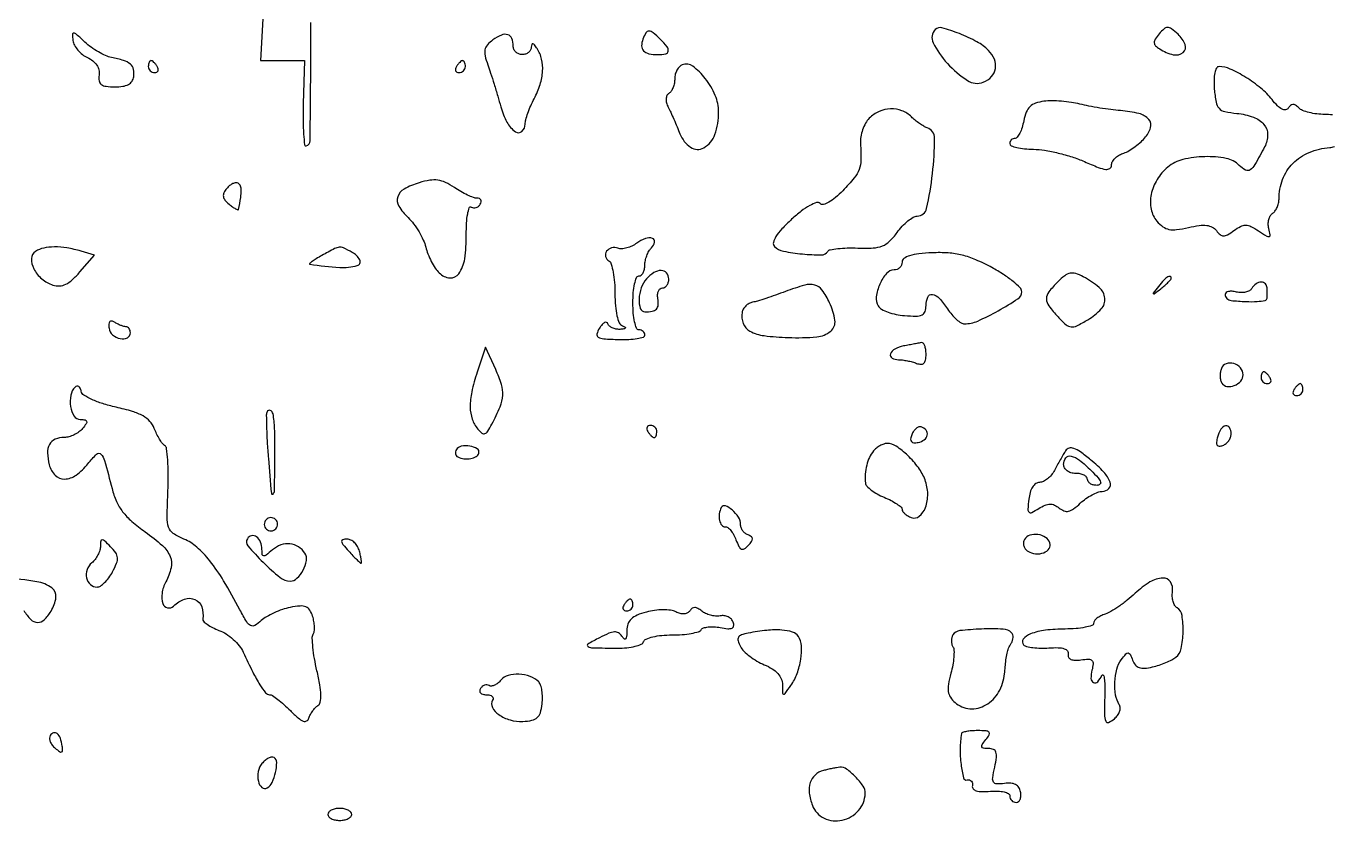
# Model space of a CAD drawing. Extents: x 0 to 5034, y 0 to 2560.
# Drawn here: x 648.6 to 866.5, y -0.1 to 132.8 of the extents above; entities that cross this region are included whole.
import ezdxf

# ---------------------------------------------------------------- set-up
doc = ezdxf.new("R2010")
doc.units = 0

msp = doc.modelspace()

# ---------------------------------------------------------------- linework, layer by layer
for points in [[(512, 263.248959, 0.000377), (537.766971, 263.219699, 0.000035), (601.115625, 263.199988, 0.000045), (676.65134, 263.188681, 0.000036), (758.5, 263.189695, -0.00005), (959.629134, 263.186606, -0.002021)], [(688.203949, 134.96211), (687.743029, 127), (691.438609, 127), (695.134189, 127), (694.899047, 119.75, 0.009541), (694.862185, 116.987079, 0.016743), (694.951813, 114.703125, 0.011615), (695.12232, 112.931228, 0.475495), (695.408875, 112.75, 0.318247), (696.03776, 113.611086, 0.002084), (696.140552, 123.488288, 0.001988), (696.162928, 133.37876, 0.430866)], [(866.927023, 117.926511, 0.028549), (865.640983, 118, -0.030315), (864.320519, 118.080133, -0.031226), (863.032694, 118.319345, -0.032876), (861.950087, 118.668304, -0.102318), (861.312868, 119.087132, 0.049242), (860.767537, 119.534464, 0.153031), (860.316465, 119.66656, 0.17911), (859.915985, 119.509713, 0.072496), (859.533143, 119.053627, -0.225761), (859.094281, 118.770379, -0.155429), (858.502175, 118.87771, -0.077837), (857.743006, 119.44658, -0.026468), (856.831979, 120.486474, 0.0541), (854.984824, 122.373914, 0.032652), (852.439976, 124.201519, 0.031955), (849.853792, 125.59308, 0.107854), (847.989295, 126, 0.27209), (847.556594, 125.745707, 0.074655), (847.267386, 124.975325, 0.04962), (847.135159, 123.788312, 0.023593), (847.189635, 122.25, 0.023139), (847.476195, 120.038253, 0.143308), (847.979088, 119.022698, 0.155445), (848.929054, 118.481425, 0.028657), (850.94682, 118.171962, -0.062141), (853.709099, 117.557137, -0.134038), (855.481071, 116.319674, -0.175352), (856.103395, 114.601552, -0.123034), (855.60071, 112.586713, -0.007191), (853.966224, 109.621087, -0.105837), (853.17746, 108.737918, -0.293204), (852.422466, 108.69219, -0.068977), (851.364814, 109.492329, 0.15069), (849.174466, 110.650159, 0.053169), (845.595248, 110.940359, 0.052929), (841.930979, 110.457221, 0.115396), (839.414318, 109.189495, 0.081176), (837.615702, 107.107043, 0.088226), (836.637595, 104.61782, 0.0979), (836.629664, 102.161181, 0.129758), (837.59818, 100.156324, 0.057753), (838.601541, 99.226603, 0.108861), (839.606961, 98.783535, 0.0829), (840.88924, 98.74148, 0.023479), (842.860695, 99.099379, -0.021977), (844.653303, 99.430373, -0.062725), (845.919263, 99.44728, -0.0937), (846.838777, 99.164063, -0.109636), (847.533426, 98.574156, 0.057002), (848.159828, 97.918045, 0.177678), (848.726069, 97.715837, 0.130749), (849.402707, 97.902167, 0.025664), (850.467182, 98.599661, -0.039407), (851.575215, 99.282971, -0.122645), (852.423035, 99.481264, -0.111915), (853.310487, 99.266707, -0.029989), (854.578053, 98.540814, 0.007805), (855.937618, 97.680022, 0.195445), (856.365173, 97.609797, 0.399136), (856.538055, 97.869097, 0.021078), (856.307179, 98.933347, -0.060055), (856.204143, 99.687341, -0.063179), (856.286521, 100.430871, -0.070518), (856.532859, 101.052424, -0.125422), (856.912882, 101.446158, 0.09617), (857.329284, 101.830457, 0.052675), (857.680659, 102.432271, 0.049771), (857.919361, 103.143622, 0.056132), (858, 103.859652, -0.091563), (858.605397, 107.13785, -0.103715), (860.333924, 109.823206, -0.100086), (863.053105, 111.65439, -0.079789), (866.5, 112.475736, 0.054884), (867.248607, 112.615319, 0.081448)], [(648.184601, 35.076014, 0.055914), (649.369591, 33.580166, 0.193302), (650.482883, 33.099951, 0.201324), (651.587594, 33.530964, 0.06088), (652.743239, 34.960467, 0.109431), (653.56262, 37.274974, 0.272725), (652.873176, 38.860194, 0.117661), (650.383798, 39.894567, 0.01814), (645.03557, 40.557299, -0.011519)]]:
    msp.add_lwpolyline(points, format="xyb")
for points in [[(656.399292, 130.355772, 0.091185), (656.656815, 129.572275, 0.05253), (657.222961, 128.75249, 0.050139), (657.989124, 128.022468, 0.058807), (658.847475, 127.503768, -0.061492), (659.738318, 126.958905, -0.080098), (660.381388, 126.253477, -0.087638), (660.731366, 125.435986, -0.092322), (660.771143, 124.563357, 0.076655), (660.785076, 123.598581, 0.193977), (661.145535, 123.011508, 0.130704), (661.935928, 122.698542, 0.028456), (663.412009, 122.609589, 0.038081), (664.725203, 122.705402, 0.085495), (665.670894, 123.018304, 0.116838), (666.274829, 123.55092, 0.117972), (666.572942, 124.296029, 0.092797), (666.524585, 125.524737, 0.159231), (666.002388, 126.395474, 0.104224), (664.87152, 127.0237, 0.027288), (662.847244, 127.529418, -0.056733), (661.857723, 127.839418, -0.026287), (660.654583, 128.449823, -0.025633), (659.444165, 129.231347, -0.032414), (658.416445, 130.078496, 0.005831), (657.006162, 131.372762, 0.149669), (656.54006, 131.588636, 0.462722), (656.315612, 131.387707, 0.027397)], [(726.601423, 130.450504, 0.052207), (725.676072, 129.612859, 0.13303), (725.272482, 128.810961, 0.109601), (725.288979, 127.814821, 0.029353), (725.7502, 126.289179, -0.009188), (726.224098, 124.922996, -0.003872), (726.812833, 123.070884, -0.003829), (727.411679, 121.081337, -0.004982), (727.927891, 119.25, 0.057868), (728.942994, 116.711397, 0.115965), (730.370285, 115.106516, 0.347062), (731.449795, 115.166066, 0.215124), (732, 116.385693, -0.066548), (732.096266, 117.105775, -0.018053), (732.438815, 118.205729, -0.017936), (732.922035, 119.437418, -0.017749), (733.493839, 120.635693, 0.042211), (734.493632, 123.024662, 0.062969), (734.91241, 125.247545, 0.072666), (734.742296, 127.252706, 0.086218), (734, 129, 0.021149), (733.559769, 129.621859, 0.167501), (733.269141, 129.8125, 0.405416), (733.081977, 129.704915, 0.066727), (733.015313, 129.25, -0.118755), (732.894248, 128.773192, -0.099323), (732.563873, 128.367188, -0.09112), (732.07407, 128.094491, -0.081749), (731.5, 128, -0.095012), (730.927451, 128.109789, -0.096907), (730.440625, 128.423289, -0.098834), (730.114729, 128.891133, -0.103216), (730, 129.440983, 0.092646), (729.762822, 130.710023, 0.232174), (729.088543, 131.331917, 0.177021), (728.019902, 131.265928, 0.054877)], [(751.67589, 130.597766, 0.089922), (751.45965, 129.455199, 0.195448), (751.783719, 128.63992, 0.152441), (752.670265, 128.151136, 0.050372), (754.166667, 128, 0.047462), (755.47877, 128.12483, 0.316188), (755.910444, 128.571247, 0.212567), (755.713156, 129.304678, 0.025937), (754.571429, 130.571429, 0.021085), (753.384044, 131.662681, 0.17474), (752.708479, 131.91318, 0.261787), (752.186765, 131.626139, 0.047365)], [(800.536337, 132.203003, 0.324639), (800.18302, 129.979547, 0.067466), (802.569646, 126.527841, 0.063234), (805.92551, 123.673504, 0.240725), (808.577145, 123.39123, 0.115256), (809.941776, 124.316649, 0.147499), (810.602381, 125.675511, 0.139138), (810.419263, 127.235061, 0.098319), (809.433324, 128.709533, 0.072824), (807.515553, 130.137419, 0.030123), (804.5742, 131.502039, 0.023464), (801.657142, 132.492223, 0.272919)], [(837.957684, 131.449013, 0.029616), (837.302297, 130.556725, 0.15542), (837.144352, 129.976838, 0.193396), (837.366514, 129.485346, 0.050048), (838.064302, 128.939097, 0.083798), (840.32833, 127.989973, 0.230484), (841.972279, 128.363287, 0.330764), (842.315737, 129.677784, 0.113466), (841.119801, 131.391582, 0.021187), (840.004853, 132.317794, 0.159499), (839.365676, 132.539942, 0.192945), (838.7839, 132.318936, 0.033468)], [(669, 126, 0.105053), (669.081062, 125.618444, 0.099167), (669.311086, 125.29375, 0.09642), (669.654762, 125.076123, 0.093332), (670.059017, 125, 0.108972), (670.413961, 125.078288, 0.182303), (670.6254, 125.29375, 0.161196), (670.656512, 125.6179, 0.082592), (670.5, 126, 0.029505), (670.231006, 126.382774, 0.035638), (669.933975, 126.70625, 0.038439), (669.65171, 126.934461, 0.151918), (669.440983, 127, 0.210953), (669.272352, 126.92554, 0.081139), (669.129539, 126.70625, 0.061769), (669.032345, 126.382849, 0.042167)], [(720.5, 126, 0.082592), (720.343488, 125.6179, 0.161196), (720.3746, 125.29375, 0.182303), (720.586039, 125.078288, 0.108972), (720.940983, 125, 0.093332), (721.345238, 125.076123, 0.09642), (721.688914, 125.29375, 0.099167), (721.918938, 125.618444, 0.105053), (722, 126, 0.042167), (721.967655, 126.382849, 0.061769), (721.870461, 126.70625, 0.081139), (721.727648, 126.92554, 0.210953), (721.559017, 127, 0.151918), (721.34829, 126.934461, 0.038439), (721.066025, 126.70625, 0.035638), (720.768994, 126.382774, 0.029505)], [(758.25, 126.296436, 0.114248), (757.771835, 125.981574, 0.066827), (757.367188, 125.423685, 0.061344), (757.09321, 124.720499, 0.062329), (757, 123.975684, -0.047923), (756.927422, 123.220191, -0.046776), (756.712266, 122.485889, -0.050638), (756.396106, 121.87816, -0.109518), (756.020479, 121.512657, 0.141958), (755.687904, 121.144889, 0.101999), (755.550181, 120.605211, 0.079942), (755.625962, 119.93731, 0.050171), (755.912877, 119.20364, -0.010465), (756.322934, 118.359318, -0.004241), (756.847731, 117.192632, -0.004194), (757.391278, 115.927645, -0.005321), (757.87096, 114.75, 0.148551), (759.647095, 112.513211, 0.287798), (761.842256, 112.415911, 0.182031), (763.696083, 114.641483, 0.083796), (764.333333, 118.417186, 0.10104), (763.770846, 121.172256, 0.063757), (762.105431, 124.013784, 0.069906), (760.024225, 126.047, 0.252402)], [(818.710962, 120.202033, 0.050255), (817.309576, 119.88485, 0.112199), (816.381241, 119.320177, 0.107497), (815.764325, 118.392161, 0.043808), (815.335962, 116.929811, -0.027015), (815.04773, 115.807613, -0.039306), (814.665095, 114.860632, -0.044844), (814.250866, 114.188327, -0.23651), (813.875, 114, 0.099869), (813.541077, 113.932631, 0.098136), (813.257031, 113.740878, 0.097747), (813.066773, 113.454544, 0.098214), (813, 113.117884, 0.307153), (813.234687, 112.77189, 0.036677), (814.164111, 112.478823, 0.033627), (815.444062, 112.265821, 0.020972), (816.962932, 112.181075, -0.037286), (818.80561, 112.017873, -0.018772), (821.094517, 111.552904, -0.018531), (823.436268, 110.892158, -0.026107), (825.462932, 110.119422, 0.010127), (827.785697, 109.147712, 0.059536), (829.061371, 108.812407, 0.183631), (829.718646, 108.962921, 0.250678), (830, 109.488843, -0.120073), (830.139001, 110.059317, -0.070374), (830.548759, 110.635082, -0.063806), (831.153867, 111.128749, -0.062469), (831.868116, 111.458142, 0.052077), (832.712991, 111.826749, 0.024623), (833.718648, 112.463831, 0.02409), (834.715289, 113.240678, 0.031252), (835.544487, 114.049158, 0.108743), (836.528447, 115.771956, 0.26203), (836.232325, 117.159615, 0.154061), (834.591507, 118.148301, 0.039517), (831.495079, 118.640331, -0.012547), (829.904057, 118.805888, -0.007776), (828.044812, 119.076107, -0.007798), (826.216342, 119.400292, -0.013922), (824.725705, 119.731927, 0.025116), (823.287192, 120.018341, 0.01708), (821.628271, 120.205185, 0.017242), (820.010714, 120.275626, 0.032812)], [(789.509998, 117.367141, 0.070627), (788.896747, 116.550965, 0.042854), (788.405963, 115.445149, 0.042082), (788.100642, 114.239022, 0.056984), (788.044532, 113.117141, -0.019553), (788.112343, 110.380253, -0.086407), (787.814188, 108.802006, -0.083517), (786.995594, 107.391171, -0.017584), (785.093285, 105.255029, -0.025392), (783.863563, 104.092549, -0.048202), (782.74807, 103.312588, -0.067645), (781.847864, 102.954306, -0.263105), (781.291094, 103.108906, 0.281534), (780.689448, 103.253933, 0.048694), (779.567341, 102.766718, 0.038387), (778.147504, 101.829, 0.02029), (776.533333, 100.466667, 0.017735), (774.891787, 98.85236, 0.048489), (773.893234, 97.569439, 0.081973), (773.479435, 96.593193, 0.261403), (773.664244, 95.935756, 0.148124), (775.150335, 95.140631, 0.025926), (778.327088, 94.675643, 0.022288), (781.513835, 94.519582, 0.261099), (782.56262, 95.101321, -0.209805), (782.973673, 95.384723, -0.019195), (784.229799, 95.576645, -0.02224), (785.807907, 95.685324, -0.015546), (787.591503, 95.67319, 0.021365), (790.151069, 95.685558, 0.081711), (791.705503, 96.017875, 0.100424), (792.900769, 96.790514, 0.041813), (794.163364, 98.25, -0.029212), (795.028588, 99.30256, -0.033921), (795.971084, 100.192188, -0.036183), (796.856272, 100.819332, -0.136861), (797.503951, 101, 0.351184), (799.094713, 102.274484, 0.026589), (800.07541, 108.102441, 0.026545), (800.434192, 114.028496, 0.324865), (799.188346, 115.770551, -0.049792), (798.619903, 116.025257, -0.020858), (797.909456, 116.473113, -0.02039), (797.18344, 117.019267, -0.024924), (796.553571, 117.589286, 0.105065), (794.971123, 118.617115, 0.099881), (793.077805, 118.937388, 0.096809), (791.159589, 118.499274, 0.092219)], [(714.280978, 106.585689, 0.050533), (711.756428, 105.52715, 0.192868), (710.688385, 104.237626, 0.217558), (710.872682, 102.679961, 0.064366), (712.410014, 100.758384, -0.038499), (713.352222, 99.697792, -0.027109), (714.247125, 98.376129, -0.027487), (714.969024, 97.009667, -0.050437), (715.376913, 95.819927, 0.037258), (715.736488, 94.673681, 0.026194), (716.301237, 93.444977, 0.026553), (716.96998, 92.319938, 0.049039), (717.644359, 91.498499, 0.176926), (719.403397, 90.680733, 0.266689), (720.89693, 91.377125, 0.11861), (721.884672, 93.870853, 0.037208), (722.153976, 97.906356, -0.015957), (722.20074, 99.841146, -0.030819), (722.382537, 101.378637, -0.040817), (722.652494, 102.389751, -0.477479), (722.987978, 102.50743, 0.115557), (723.369547, 102.379506, 0.100449), (723.789626, 102.424559, 0.093354), (724.183868, 102.636483, 0.084656), (724.489919, 102.983688, 0.090508), (724.64175, 103.371629, 0.169222), (724.594348, 103.701458, 0.176208), (724.355188, 103.921573, 0.099103), (723.963387, 104, -0.089716), (723.351315, 104.110716, -0.020019), (722.368197, 104.523982, -0.020164), (721.255295, 105.100955, -0.018272), (720.15437, 105.783769, 0.036842), (718.662687, 106.633978, 0.077328), (717.387124, 107.014682, 0.075044), (716.031588, 106.995553, 0.033046)], [(682.100976, 105.621668, 0.06121), (681.639473, 104.902383, 0.149907), (681.546134, 104.287252, 0.136429), (681.812669, 103.687498, 0.047209), (682.487669, 103.010234, 0.016104), (683.073424, 102.555139, 0.030315), (683.578228, 102.233209, 0.037664), (683.954352, 102.05989, 0.460042), (684.076511, 102.127555, 0.009389), (684.449755, 104.134974, 0.044292), (684.539248, 105.302068, 0.088127), (684.401161, 106.028711, 0.164877), (684.02424, 106.485019, 0.167606), (683.635425, 106.572557, 0.077973), (683.13026, 106.434756, 0.06403), (682.590664, 106.104058, 0.050133)], [(750.641772, 96.480008, -0.046736), (749.842924, 96.00336, -0.045546), (748.962617, 95.678493, -0.049217), (748.134621, 95.541343, -0.108473), (747.503951, 95.636857, 0.155), (746.447365, 95.699114, 0.177194), (745.615326, 95.130563, 0.216895), (745.44422, 94.257041, 0.198414), (745.983688, 93.510081, -0.185228), (746.379645, 92.990216, -0.025362), (746.701458, 91.63954, -0.026344), (746.925776, 89.930553, -0.019461), (747, 88.024316, 0.020424), (747.082926, 85.995011, 0.036853), (747.34029, 84.351764, 0.045132), (747.731837, 83.16719, 0.196947), (748.25, 82.662281, -0.039934), (748.68816, 82.443361, -0.436971), (748.723735, 82.271124, -0.209411), (748.497581, 82.13627, -0.019378), (747.833333, 82.078947, -0.057655), (747.170939, 82.123959, -0.063078), (746.557367, 82.31984, -0.071528), (746.082524, 82.629465, -0.132877), (745.830044, 83.009869, 0.236387), (745.606179, 83.233464, 0.203808), (745.271776, 83.206128, 0.095204), (744.845069, 82.865623, 0.038128), (744.402262, 82.259869, 0.074534), (743.988579, 81.298136, 0.337865), (744.20829, 80.769979, 0.115539), (745.115256, 80.494509, 0.009058), (747.655552, 80.375798, 0.018938), (749.320903, 80.391271, 0.030956), (750.723818, 80.544877, 0.032346), (751.754091, 80.792223, 0.328758), (752, 81.125798, 0.113634), (751.923221, 81.459272, 0.10029), (751.70625, 81.743203, 0.093945), (751.381853, 81.933725, 0.086136), (751, 82, -0.31052), (750.611488, 82.267028, -0.036969), (750.29375, 83.321875, -0.033738), (750.072283, 84.775243, -0.020945), (750, 86.5, -0.020945), (750.072283, 88.224757, -0.033738), (750.29375, 89.678125, -0.036969), (750.611488, 90.732972, -0.31052), (751, 91, 0.17482), (751.381591, 91.137625, 0.093122), (751.70625, 91.52875, 0.073362), (751.925973, 92.111367, 0.053595), (752, 92.8, -0.051804), (752.079881, 93.568913, -0.038291), (752.319345, 94.390595, -0.039057), (752.670542, 95.140084, -0.067383), (753.087132, 95.687132, 0.141277), (753.622209, 96.655732, 0.388226), (753.268787, 97.277858, 0.168668), (752.080815, 97.253325, 0.069244)], [(650.146755, 95.111861, 0.24804), (649.467058, 93.923971, 0.128377), (649.85396, 92.209147, 0.096813), (651.195007, 90.51745, 0.100373), (653.058454, 89.481447, 0.090802), (654.161426, 89.341481, 0.099425), (655.204779, 89.611318, 0.073452), (656.294648, 90.353611, 0.028839), (657.561412, 91.663723), (660.003794, 94.5), (657.751897, 95.15032, 0.02898), (655.401944, 95.683704, 0.042603), (653.292079, 95.853061, 0.050262), (651.508296, 95.664178, 0.089961)], [(698, 94.416694, 0.010051), (697.074973, 93.878814, 0.020915), (696.38125, 93.415721, 0.028973), (695.964119, 93.072593, 0.63099), (696, 92.957126, 0.019324), (700.988887, 92.430981, 0.085277), (703.918043, 92.735857, 0.473057), (704.333656, 93.68374, 0.153411), (703.09375, 94.949827, 0.014591), (701.606789, 95.690649, 0.135144), (700.904464, 95.807145, 0.095377), (700.147071, 95.577443, 0.005486)], [(795, 93.321289, -0.100445), (794.897674, 92.817061, -0.098265), (794.606526, 92.388129, -0.097607), (794.171741, 92.100803, -0.097649), (793.660515, 92, 0.220539), (792.394229, 91.412914, 0.072072), (791.275715, 89.623465, 0.070085), (790.683567, 87.523202, 0.17383), (791.01097, 85.98225, 0.128433), (791.569587, 85.449442, 0.038733), (792.645392, 84.957538, 0.035982), (793.985829, 84.572813, 0.032256), (795.417582, 84.366547, 0.018814), (797.345936, 84.287503, 0.110663), (798.32857, 84.504233, 0.199743), (798.827614, 85.051892, 0.086386), (799, 86.042209, -0.099782), (799.288226, 87.472101, -0.343308), (800.060316, 87.905581, -0.173098), (801.210791, 87.288056, -0.038854), (802.591957, 85.5, 0.030885), (803.30704, 84.543149, 0.036168), (804.100505, 83.734375, 0.039085), (804.856712, 83.166016, 0.142551), (805.427181, 83, 0.10465), (807.63041, 83.466244, 0.023428), (811.084175, 85.194347, 0.017868), (814.368241, 87.192087, 0.252296), (815, 88.36441, 0.200086), (814.722902, 89.029138, 0.025179), (813.537712, 90.090935, 0.026414), (811.92865, 91.257671, 0.019034), (810.021999, 92.39151, 0.022408), (807.334296, 93.701853, 0.041449), (805.03469, 94.479175, 0.043792), (802.725662, 94.84136, 0.028422), (800.021999, 94.871727, 0.016777), (797.784579, 94.69427, 0.046721), (796.243566, 94.372138, 0.077353), (795.311295, 93.917371, 0.245393)], [(752.25, 90.504169, 0.099375), (751.391224, 89.017416, 0.070193), (751.03438, 87.11632, 0.088816), (751.241441, 85.554152, 0.326361), (752, 85, 0.043997), (753.238311, 85.109174, 0.158162), (753.929487, 85.477481, 0.177404), (754.227221, 86.150835, 0.058313), (754.170756, 87.25, -0.058011), (754.135957, 87.919538, -0.087424), (754.273587, 88.485938, -0.116244), (754.556004, 88.861927, -0.175551), (754.937142, 89, 0.139851), (755.34245, 89.115627, 0.099967), (755.687785, 89.440625, 0.085298), (755.920351, 89.926691, 0.069132), (756, 90.5, 0.177519), (755.633787, 91.498969, 0.220191), (754.745126, 91.911459, 0.139891), (753.493954, 91.555921, 0.073646)], [(775.5, 88.403472, -0.005305), (773.858593, 87.806165, -0.005603), (772.234375, 87.254931, -0.00537), (770.824573, 86.810721, -0.025197), (770, 86.605335, 0.079391), (769.407984, 86.387768, 0.065237), (768.867556, 85.984622, 0.066449), (768.458388, 85.464844, 0.089996), (768.251253, 84.905524, 0.138352), (768.436368, 83.056735, 0.17628), (769.563044, 81.781759, 0.093573), (771.916381, 81.024049, 0.023132), (775.97684, 80.704108, 0.028155), (780.739106, 80.818037, 0.155775), (783.08048, 81.778498, 0.258487), (783.776215, 83.590782, 0.078619), (782.886739, 86.50471, 0.041651), (781.607582, 88.656028, 0.176681), (780.392382, 89.489812, 0.133438), (778.716189, 89.466837, 0.020153)], [(821.022918, 90.022918, 0.031197), (819.52519, 88.325644, 0.168269), (819.135463, 87.177493, 0.15987), (819.529675, 86.000683, 0.02744), (821.059101, 84.166937, 0.023533), (822.399289, 82.857704, 0.159417), (823.23793, 82.492722, 0.140863), (824.182688, 82.670085, 0.017028), (826.059101, 83.693983, 0.071067), (828.294188, 85.484689, 0.219034), (828.892579, 87.277274, 0.191909), (827.93879, 89.072871, 0.05472), (825.272918, 90.873214, 0.04368), (824.015588, 91.400866, 0.127559), (823.083689, 91.453375, 0.115197), (822.186946, 91.045528, 0.032303)], [(837.872445, 89.25, 0.001576), (836.99236, 88.120493, 0.377591), (837, 88, 0.377591), (837.120493, 87.99236, 0.001576), (838.25, 88.872445, 0.012436), (838.920402, 89.425681, 0.017649), (839.485937, 89.952641, 0.013803), (839.91885, 90.410139, 0.184603), (840, 90.622445, 0.307699), (839.806605, 90.90695, 0.241985), (839.426111, 90.869516, 0.065617), (838.76332, 90.306759, 0.017685)], [(853.446158, 88.912882, -0.128025), (853.049187, 88.533643, -0.070103), (852.417298, 88.29007, -0.06247), (851.658807, 88.211543, -0.058608), (850.887141, 88.319262, 0.043566), (850.164183, 88.442396, 0.074391), (849.554348, 88.401546, 0.111697), (849.149644, 88.212074, 0.231629), (849, 87.90638, 0.106444), (849.076139, 87.552783, 0.08975), (849.29375, 87.236874, 0.085973), (849.618086, 87.006767, 0.086682), (850, 86.9, 0.013239), (852.454806, 86.720005, 0.028329), (854.354277, 86.738859, 0.032357), (855.683353, 86.914321, 0.357918), (856, 87.3), (856, 88.088125), (856, 89, 0.195644), (855.716675, 89.696366, 0.211073), (855.039155, 89.968502, 0.145701), (854.164747, 89.675365, 0.101444)], [(662.433114, 82.254763, 0.181578), (663.03642, 81.163348, 0.125162), (664.316778, 80.532891, 0.169014), (665.493263, 80.68232, 0.28474), (666, 81.5, 0.073145), (665.94363, 81.883267, 0.086253), (665.779688, 82.210748, 0.098296), (665.536062, 82.43258, 0.131305), (665.25, 82.515313, -0.065573), (664.882319, 82.571399, -0.023405), (664.378912, 82.743341, -0.022752), (663.837806, 82.985913, -0.024934), (663.337785, 83.270076, 0.088328), (662.862712, 83.465604, 0.270633), (662.544142, 83.362024, 0.178028), (662.389263, 82.969101, 0.042234)], [(723.969829, 74.908582, 0.024686), (723.06359, 71.626607, 0.057959), (722.799304, 69.100982, 0.078347), (723.140305, 67.089127, 0.092374), (724.079383, 65.40435, 0.049811), (724.763643, 64.729421, 0.259918), (725.266749, 64.642846, 0.169779), (725.754597, 65.03295, 0.020976), (726.439198, 66.234254, 0.020406), (727.793589, 69.147149, 0.081536), (728.243999, 71.056086, 0.093791), (728.028974, 72.869297, 0.032031), (727.069186, 75.35039), (725.345664, 79.077403)], [(795.25, 79.294267, 0.070716), (793.775931, 78.786931, 0.18981), (793.05475, 77.969575, 0.368941), (793.311554, 77.285417, 0.126878), (794.418213, 77, -0.032815), (795.074909, 76.956854, -0.017107), (795.884475, 76.821697, -0.016939), (796.709117, 76.625558, -0.024761), (797.418213, 76.393011, 0.076984), (798.147008, 76.235583, 0.207384), (798.634337, 76.413414, 0.16083), (798.916765, 76.939105, 0.043546), (799, 77.893011, 0.034021), (798.945669, 78.690576, 0.056961), (798.779688, 79.341069, 0.081673), (798.536781, 79.758878, 0.271601), (798.25, 79.863818, 0.001674), (797.825344, 79.785241, 0.000325), (797.059375, 79.640337, 0.000346), (796.166412, 79.470168, 0.00032)], [(848.373533, 75.531028, 0.05401), (848.208703, 74.907633, 0.044833), (848.166872, 74.222392, 0.04672), (848.24558, 73.580501, 0.08475), (848.443412, 73.091561, 0.222819), (849.294243, 72.535646, 0.130059), (850.528239, 72.68243, 0.119489), (851.602673, 73.441254, 0.181462), (852, 74.5, 0.183654), (851.56566, 75.642611, 0.142778), (850.430529, 76.355288, 0.157115), (849.169853, 76.311546, 0.217858)], [(855, 74, 0.105053), (855.081062, 73.618444, 0.099167), (855.311086, 73.29375, 0.09642), (855.654762, 73.076123, 0.093332), (856.059017, 73, 0.108972), (856.413961, 73.078288, 0.182303), (856.6254, 73.29375, 0.161196), (856.656512, 73.6179, 0.082592), (856.5, 74, 0.029505), (856.231006, 74.382774, 0.035638), (855.933975, 74.70625, 0.038439), (855.65171, 74.934461, 0.151918), (855.440983, 75, 0.210953), (855.272352, 74.92554, 0.081139), (855.129539, 74.70625, 0.061769), (855.032345, 74.382849, 0.042167)], [(656.75, 72.423045, 0.151153), (656.035419, 71.054236, 0.085357), (656.015034, 69.165262, 0.097481), (656.603769, 67.571537, 0.261366), (657.622445, 67, -0.035496), (658.434686, 66.942264, -0.304492), (658.691858, 66.71069, -0.217533), (658.618371, 66.310961, -0.020633), (658, 65.5, -0.061675), (657.389706, 64.925867, -0.044117), (656.586601, 64.440625, -0.044584), (655.724036, 64.109811, -0.069389), (654.936572, 64, 0.100602), (653.441114, 63.696031, 0.168052), (652.497737, 62.844878, 0.133507), (652.152713, 61.424592, 0.054747), (652.424909, 59.443165, 0.134103), (653.407783, 57.696363, 0.207534), (654.989784, 57.060077, 0.151476), (656.947562, 57.725244, 0.069133), (658.913732, 59.617457, -0.032219), (660.359753, 61.230244, -0.416415), (661.090649, 61.220227, -0.126018), (661.688973, 60.168471, -0.004135), (662.934223, 55.454063, 0.042646), (663.674667, 53.328531, 0.058624), (664.70985, 51.592005, 0.05127), (666.230995, 49.98233, 0.024313), (668.483595, 48.224671, -0.028649), (671.352512, 45.945839, -0.11356), (672.645079, 44.12026, -0.153765), (672.805689, 42.230922, -0.067869), (671.922997, 39.856118, 0.083146), (671.29035, 37.981554, 0.119135), (671.42571, 36.240147, 0.265759), (672.20575, 35.532807, 0.255994), (673.232783, 35.832783, -0.111028), (675.046565, 36.980695, -0.192661), (676.802171, 36.914721, -0.208373), (677.933489, 35.679969, -0.126511), (678.092702, 33.672844, 0.245902), (678.216912, 33.284694, 0.041842), (678.832955, 32.770826, 0.03737), (679.727527, 32.238385, 0.025317), (680.81512, 31.763683, -0.055253), (682.000487, 31.159591, -0.038278), (683.191706, 30.238458, -0.038619), (684.212395, 29.162083, -0.062168), (684.880246, 28.090839, 0.007235), (686.469154, 24.782701, 0.023348), (687.657485, 22.65286, 0.030926), (688.599258, 21.326519, 0.226646), (689.282583, 21, -0.148301), (689.736806, 20.862247, -0.016268), (690.632902, 20.220561, -0.01875), (691.669089, 19.362793, -0.014109), (692.744318, 18.346591, 0.016378), (694.062159, 17.112367, 0.084478), (694.910501, 16.590681, 0.228845), (695.468216, 16.628194, 0.18784), (695.848808, 17.096591, -0.045047), (696.09763, 17.68344, -0.032701), (696.472572, 18.286252, -0.033288), (696.908029, 18.815627, -0.059874), (697.33883, 19.175755, 0.203799), (697.740185, 19.772566, 0.054092), (697.836075, 20.941374, 0.03668), (697.665881, 22.645378, 0.013495), (697.185659, 25.016025, -0.013289), (696.770515, 27.06107, -0.017859), (696.510513, 28.933326, -0.01508), (696.398905, 30.478214, -0.149994), (696.561321, 31.099219, 0.109595), (696.7344, 31.595991, 0.03733), (696.766903, 32.363711, 0.035), (696.67655, 33.243981, 0.033781), (696.463877, 34.113814, 0.063311), (695.977887, 35.162991, 0.160033), (695.338769, 35.693906, 0.117182), (694.369185, 35.83302, 0.026657), (692.714946, 35.592989, 0.03285), (691.405414, 35.240315, 0.024789), (690.02039, 34.689822, 0.025301), (688.765929, 34.039165, 0.051671), (687.872308, 33.38444, -0.046394), (686.796819, 32.578929, -0.261572), (686.106137, 32.552364, -0.141662), (685.448991, 33.170337, -0.01209), (684.30669, 35.210194, 0.013467), (681.586883, 40.035847, 0.032441), (679.256096, 43.40627, 0.044489), (677.101166, 45.678979, 0.082782), (674.952936, 47.019495, -0.048608), (673.177021, 47.966379, -0.168586), (672.400673, 48.988067, -0.08333), (672.14546, 50.682651, -0.006755), (672.282229, 55.194636, 0.01179), (672.336838, 57.893288, 0.017556), (672.246042, 60.253225, 0.012759), (672.056494, 62.160032, 0.226936), (671.731619, 62.665869, -0.093388), (671.344468, 63.019238, -0.024265), (670.868856, 63.720094, -0.023807), (670.395459, 64.586427, -0.022298), (669.995172, 65.512699, 0.093726), (669.268988, 66.696528, 0.081824), (668.128952, 67.600426, 0.054315), (666.36017, 68.345274, 0.017473), (663.601456, 69.064709, -0.019979), (661.371132, 69.658298, -0.032886), (659.549179, 70.356212, -0.037099), (658.241581, 71.080314, -0.199896), (657.794601, 71.73886, 0.06154), (657.6273, 72.235956, 0.136682), (657.366226, 72.534072, 0.200079), (657.058669, 72.591602, 0.145925)], [(860.5, 72, 0.082592), (860.343488, 71.6179, 0.161196), (860.3746, 71.29375, 0.182303), (860.586039, 71.078288, 0.108972), (860.940983, 71, 0.093332), (861.345238, 71.076123, 0.09642), (861.688914, 71.29375, 0.099167), (861.918938, 71.618444, 0.105053), (862, 72, 0.042167), (861.967655, 72.382849, 0.061769), (861.870461, 72.70625, 0.081139), (861.727648, 72.92554, 0.210953), (861.559017, 73, 0.151918), (861.34829, 72.934461, 0.038439), (861.066025, 72.70625, 0.035638), (860.768994, 72.382774, 0.029505)], [(688.845198, 68.316531, 0.1052), (688.725828, 67.729347, 0.004872), (688.764318, 65.683606, 0.007899), (688.872723, 63.241116, 0.005571), (689.068476, 60.5, 0.001342), (689.567416, 54.652405, 0.629949), (689.845315, 54.548217, 0.200774), (690.098888, 55.13338, 0.00104), (690.166667, 61.555556, 0.010151), (690.119686, 65.527382, 0.040245), (689.845707, 67.950819, 0.248195), (689.378978, 68.528477, 0.412595)], [(752.5, 65, 0.029505), (752.768994, 64.617226, 0.035638), (753.066025, 64.29375, 0.038439), (753.34829, 64.065539, 0.151918), (753.559017, 64, 0.210953), (753.727648, 64.07446, 0.081139), (753.870461, 64.29375, 0.061769), (753.967655, 64.617151, 0.042167), (754, 65, 0.105053), (753.918938, 65.381556, 0.099167), (753.688914, 65.70625, 0.09642), (753.345238, 65.923877, 0.093332), (752.940983, 66, 0.108972), (752.586039, 65.921712, 0.182303), (752.3746, 65.70625, 0.161196), (752.343488, 65.3821, 0.082592)], [(796.626714, 64.469615, 0.051426), (796.429366, 63.738508, 0.214675), (796.544671, 63.308606, 0.219039), (796.940322, 63.115257, 0.053436), (797.682394, 63.177351, 0.11016), (798.709928, 63.62357, 0.188455), (799.206881, 64.400373, 0.22322), (799.007089, 65.207527, 0.142747), (798.198207, 65.767264, 0.16457), (797.787707, 65.765431, 0.090133), (797.343966, 65.516951, 0.07296), (796.93439, 65.063765, 0.055764)], [(847.729816, 64.074818, 0.034565), (847.565989, 63.207434, 0.172357), (847.67423, 62.731857, 0.270094), (848.014615, 62.555491, 0.079381), (848.613185, 62.681807, 0.079825), (849.143332, 62.989388, 0.06547), (849.592623, 63.466849, 0.066615), (849.896393, 64.034685, 0.089788), (850, 64.606989, 0.123923), (849.736032, 65.655681, 0.339143), (849.082039, 65.950627, 0.20004), (848.284642, 65.375162, 0.07389)], [(720.487659, 61.980032, 0.086456), (720.347192, 61.629461, 0.102024), (720.345313, 61.272696, 0.11056), (720.481778, 60.965717, 0.11748), (720.733688, 60.754232, 0.085984), (721.764165, 60.443417, 0.076224), (722.8851, 60.477903, 0.087776), (723.803236, 60.82141, 0.194412), (724.25, 61.404671, 0.34024), (723.96037, 62.116771, 0.094491), (722.74709, 62.546191, 0.079865), (721.313066, 62.535234, 0.215807)], [(790.217467, 61.75, 0.063643), (789.54288, 60.676071, 0.047609), (789.078221, 59.356621, 0.044895), (788.850718, 57.888341, 0.042171), (788.881517, 56.37132, 0.166771), (789.121591, 55.854809, 0.038788), (789.846446, 55.209165, 0.03586), (790.842844, 54.558576, 0.02852), (792, 54, -0.020521), (793.149125, 53.467783, -0.029141), (794.11875, 52.895701, -0.028846), (794.828708, 52.35713, -0.21946), (795, 51.985668, 0.15677), (795.108641, 51.647687, 0.056086), (795.451901, 51.267251, 0.048835), (795.949717, 50.906512, 0.040791), (796.538385, 50.623644, 0.269318), (797.877867, 50.839458, 0.134573), (798.905523, 52.286996, 0.092807), (799.28558, 54.573108, 0.085239), (798.834001, 56.915964, 0.067926), (797.727136, 58.960874, 0.04407), (795.951963, 60.985483, 0.044343), (794.013798, 62.53442, 0.147458), (792.469435, 63, 0.082558), (791.925817, 62.909624, 0.044339), (791.302794, 62.632812, 0.042588), (790.701054, 62.228298, 0.051506)], [(822.328134, 61.780483, 0.010291), (821.93871, 61.149841, 0.004355), (821.44115, 60.288642, 0.004306), (820.925571, 59.359461, 0.005616), (820.470745, 58.5, -0.053163), (819.967673, 57.735034, -0.052086), (819.311491, 57.0875, -0.056682), (818.608701, 56.645472, -0.112521), (817.970467, 56.5, 0.161403), (817.358919, 56.297309, 0.090723), (816.820204, 55.718755, 0.069621), (816.409679, 54.823126, 0.044168), (816.178448, 53.696841, 0.01205), (816.025869, 52.008227, 0.224944), (816.217207, 51.524278, 0.316681), (816.660541, 51.462531, 0.020817), (817.847247, 52.136677, -0.036992), (818.892434, 52.686533, -0.097667), (819.71472, 52.866643, -0.115266), (820.459921, 52.708896, -0.063736), (821.249565, 52.207842, 0.081985), (822.054487, 51.737175, 0.148717), (822.808557, 51.684117, 0.103551), (823.652485, 52.072581, 0.028074), (824.788953, 53.018007, -0.032364), (825.716782, 53.776504, -0.031348), (826.744351, 54.417789, -0.032932), (827.719083, 54.864139, -0.091146), (828.458187, 55, 0.208816), (829.559235, 55.480797, 0.282564), (829.766287, 56.520374, 0.101109), (828.721181, 58.203367, 0.030206), (826.50566, 60.280483, 0.016001), (824.810836, 61.597944, 0.071131), (823.69894, 62.186381, 0.155186), (822.919159, 62.215099, 0.183499)], [(826.590909, 58.5, -0.01382), (827.750195, 57.274794, -0.091602), (828.186631, 56.558824, -0.338412), (828.07198, 56.171648, -0.158885), (827.545455, 56, -0.062856), (826.954548, 56.074578, -0.080979), (826.453977, 56.29375, -0.098208), (826.119, 56.618628, -0.152392), (826, 57, 0.191087), (825.848523, 57.381882, 0.088204), (825.4125, 57.70625, 0.068025), (824.765418, 57.926307, 0.048028), (824, 58, -0.072314), (823.230589, 58.111864, -0.08892), (822.583333, 58.4375, -0.10214), (822.153209, 58.924246, -0.130775), (822, 59.5, -0.167375), (822.371628, 60.579067, -0.288074), (823.234594, 60.890643, -0.114122), (824.664106, 60.214627, -0.029109)], [(764.774162, 52.298558, 0.082636), (764.440421, 51.232375, 0.08652), (764.477969, 50.133204, 0.115661), (764.849843, 49.337219, 0.250372), (765.450492, 49.074167, -0.186989), (765.87348, 48.947095, -0.055563), (766.365587, 48.467465, -0.047273), (766.843406, 47.758057, -0.036006), (767.230975, 46.904651, 0.02469), (767.714953, 45.771588, 0.172695), (768.137599, 45.357038, 0.26175), (768.618511, 45.394772, 0.056286), (769.280484, 45.955484, 0.028833), (769.852051, 46.636938, 0.165913), (769.994282, 47.078763, 0.241825), (769.813237, 47.416617, 0.063305), (769.25, 47.708333, -0.083252), (768.772185, 47.98037, -0.066987), (768.367188, 48.412209, -0.067515), (768.093509, 48.931874, -0.087701), (768, 49.460889, 0.143313), (767.647483, 50.665517, 0.070103), (766.596136, 51.89029, 0.092361), (765.458788, 52.567835, 0.380864)], [(688.552786, 50.08541, 0.099038), (688.401684, 49.679226, 0.097945), (688.417584, 49.244476, 0.097945), (688.597789, 48.848514, 0.099038), (688.91459, 48.552786, 0.099038), (689.320774, 48.401684, 0.097945), (689.755524, 48.417584, 0.097945), (690.151486, 48.597789, 0.099038), (690.447214, 48.91459, 0.099038), (690.598316, 49.320774, 0.097945), (690.582416, 49.755524, 0.097945), (690.402211, 50.151486, 0.099038), (690.08541, 50.447214, 0.099038), (689.679226, 50.598316, 0.097945), (689.244476, 50.582416, 0.097945), (688.848514, 50.402211, 0.099038)], [(661, 45.83673, -0.074883), (660.895046, 45.139876, -0.044537), (660.576836, 44.361298, -0.043472), (660.11073, 43.624241, -0.056883), (659.559441, 43.049332, 0.136848), (658.768165, 41.907651, 0.137791), (658.684792, 40.524466, 0.157584), (659.321869, 39.427748, 0.185057), (660.438009, 39, 0.149552), (661.001458, 39.172385, 0.045567), (661.700146, 39.743044, 0.041077), (662.407497, 40.561446, 0.034823), (663.015794, 41.529512, 0.026402), (663.697926, 42.983711, 0.116574), (663.841799, 43.912305, 0.136266), (663.544417, 44.728885, 0.041344), (662.684774, 45.743798, 0.009147), (661.67492, 46.717365, 0.175187), (661.27919, 46.885591, 0.394483), (661.052907, 46.696392, 0.030743)], [(685.551545, 47.083402, 0.326366), (685.644888, 45.879186, 0.020763), (688.201837, 43.133451, 0.024247), (691.013105, 40.612628, 0.171319), (692.714816, 40.004627, 0.195885), (693.847596, 40.4611, 0.078483), (694.870102, 41.822406, 0.078133), (695.426935, 43.439509, 0.190296), (695.180225, 44.653938, 0.107771), (694.090901, 45.730626, 0.116012), (692.680453, 46.219832, 0.111611), (691.156227, 46.036922, 0.094003), (689.75, 45.214525, -0.01012), (688.697202, 44.334221, -0.18119), (688.285323, 44.198792, -0.366903), (688.053994, 44.411773, -0.030851), (688, 45.285995, 0.095511), (687.760431, 46.5287, 0.140071), (687.08272, 47.40333, 0.214418), (686.255804, 47.580278, 0.204165)], [(702.5, 45, 0.006451), (703.211839, 44.23354, 0.009785), (703.852142, 43.5875, 0.004957), (704.405087, 43.061558, 0.189848), (704.561368, 43, 0.436991), (704.638907, 43.083763, 0.014463), (704.585279, 43.5875, 0.019143), (704.472311, 44.232964, 0.011059), (704.289749, 45, 0.067639), (703.974733, 45.764511, 0.068754), (703.46848, 46.4125, 0.075332), (702.855537, 46.850001, 0.117924), (702.228381, 47, 0.059892), (701.500003, 46.912438, 0.383985), (701.308065, 46.630837, 0.139733), (701.531823, 46.119725, 0.011312)], [(815.465121, 46.943565, 0.109515), (815.288636, 46.437276, 0.099838), (815.33385, 45.88552, 0.09517), (815.594463, 45.373159, 0.089465), (816.031201, 44.980717, 0.117251), (817.315466, 44.554928, 0.112625), (818.674624, 44.743139, 0.149379), (819.570477, 45.436222, 0.238667), (819.709398, 46.373207, 0.169534), (818.992206, 47.302562, 0.111481), (817.713439, 47.777519, 0.112955), (816.368131, 47.654251, 0.177039)], [(833.958619, 37.961344, -0.018563), (832.643849, 36.821538, -0.017579), (831.224632, 35.760536, -0.017848), (829.90341, 34.911593, -0.057085), (828.949084, 34.48384, 0.040744), (828.203211, 34.178312, 0.050543), (827.572543, 33.772988, 0.05907), (827.138216, 33.334448, 0.167174), (827, 32.932612, -0.323624), (826.736385, 32.567983, -0.030477), (825.604687, 32.269457, -0.029967), (824.07074, 32.057889, -0.018482), (822.25, 31.984687, 0.029358), (818.952197, 31.780217, 0.060603), (816.447842, 31.162899, 0.134951), (815.260538, 30.295364, 0.381233), (815.314301, 29.352366, 0.140386), (815.817937, 29.072997, 0.026178), (816.869375, 28.886925, 0.026208), (818.16001, 28.795906, 0.021315), (819.546022, 28.830038, -0.021898), (821.10974, 28.866723, -0.073836), (822.115387, 28.69644, -0.152235), (822.635715, 28.327098, -0.216269), (822.760682, 27.782045, 0.163389), (822.824429, 27.267735, 0.178228), (823.184467, 26.918052, 0.103162), (823.875749, 26.768932, 0.036706), (824.889238, 26.836447, -0.029053), (826.156362, 26.940339, -0.198307), (826.729331, 26.719543, -0.231188), (826.928819, 26.184779, -0.03963), (826.732857, 25.086447, 0.068664), (826.570908, 23.728103, 0.277891), (826.995984, 23.050926, 0.338671), (827.694975, 23.181701, 0.07909), (828.387128, 24.25, -0.523794), (828.584677, 24.287736, -0.156116), (828.75846, 23.957812, -0.035753), (828.862424, 22.957909, -0.012241), (828.873569, 21.5, 0.003849), (828.838617, 17.675487, 0.086578), (829.02624, 16.59083, 0.435423), (829.508426, 16.383857, 0.069323), (830.48899, 16.990862, 0.062436), (831.008152, 17.544401, 0.072642), (831.343392, 18.182681, 0.08426), (831.450431, 18.804494, 0.139882), (831.306674, 19.312809, -0.098205), (830.697174, 20.942994, -0.051637), (830.569501, 23.110829, -0.051584), (830.889224, 25.263688, -0.096417), (831.641196, 26.849641, -0.015214), (832.398887, 27.815072, -0.235153), (832.774299, 27.979597, -0.274711), (833.093908, 27.767876, -0.019926), (833.532838, 26.757115, 0.083846), (834.001925, 25.96946, 0.136656), (834.64199, 25.536506, 0.103841), (835.547383, 25.430863, 0.03583), (836.854258, 25.645003, 0.021359), (837.958875, 25.958759, 0.018402), (839.090001, 26.379699, 0.018799), (840.088254, 26.838312, 0.049769), (840.75, 27.260332, 0.176647), (841.647281, 28.710954, 0.044985), (841.967974, 31.503188, 0.04436), (841.790424, 34.264088, 0.219512), (840.95215, 35.529573, -0.127883), (840.572258, 35.927005, -0.05957), (840.299599, 36.59135, -0.053366), (840.165982, 37.399656, -0.050281), (840.20215, 38.234727, 0.18283), (839.843279, 39.855499, 0.26468), (838.568595, 40.508994, 0.128028), (836.435075, 39.852688, 0.049605)], [(752.25, 34.824795, 0.033687), (750.69238, 34.287186, 0.090315), (749.714701, 33.64687, 0.118163), (749.177067, 32.818304, 0.083557), (748.984687, 31.721408, -0.01819), (748.942252, 30.74129, -0.161788), (748.77615, 30.348903, -0.424717), (748.522391, 30.337146, -0.062176), (748.157054, 30.780122, 0.113103), (747.600424, 31.330884, 0.156266), (746.923213, 31.500077, 0.085583), (745.965873, 31.269908, 0.018499), (744.422367, 30.536283, 0.014096), (742.494582, 29.460802, 0.573509), (742.497596, 29.069271, 0.126411), (743.304832, 28.845701, 0.002693), (747.459834, 28.79039, 0.026579), (749.003588, 28.860246, 0.036984), (750.366183, 29.097371, 0.040722), (751.397763, 29.447987, 0.213146), (751.793168, 29.879503, -0.22136), (752.204077, 30.314052, -0.036293), (753.337011, 30.670854, -0.034074), (754.828052, 30.918256, -0.024081), (756.524316, 31, 0.018492), (758.232341, 31.063192, 0.025305), (759.759107, 31.254355, 0.023848), (760.967071, 31.528092, 0.188871), (761.417116, 31.865891, -0.180153), (761.802254, 32.165255, -0.048121), (762.574788, 32.328372, -0.042357), (763.551227, 32.354995, -0.032881), (764.606641, 32.224365, 0.022243), (765.882804, 32.038789, 0.122304), (766.565952, 32.137479, 0.269703), (766.840007, 32.492749, 0.116797), (766.776765, 33.108475, 0.110934), (766.461353, 33.616225, 0.08476), (765.929381, 33.99992, 0.079474), (765.265841, 34.203091, 0.079486), (764.572068, 34.189127, -0.06467), (763.815309, 34.151557, -0.044013), (762.964323, 34.295468, -0.044055), (762.152846, 34.585761, -0.065373), (761.514839, 34.987685, 0.044786), (760.872146, 35.430412, 0.121702), (760.343241, 35.577638, 0.162866), (759.902546, 35.444389, 0.100512), (759.528339, 35.045854, -0.128741), (759.142435, 34.678227, -0.105849), (758.596205, 34.512747, -0.085106), (757.926733, 34.570837, -0.053223), (757.189312, 34.850682, 0.084854), (756.309433, 35.122615, 0.033934), (755.046541, 35.201776, 0.03206), (753.629923, 35.103393, 0.032902)], [(748.5, 36, 0.082592), (748.343488, 35.6179, 0.161196), (748.3746, 35.29375, 0.182303), (748.586039, 35.078288, 0.108972), (748.940983, 35, 0.093332), (749.345238, 35.076123, 0.09642), (749.688914, 35.29375, 0.099167), (749.918938, 35.618444, 0.105053), (750, 36, 0.042167), (749.967655, 36.382849, 0.061769), (749.870461, 36.70625, 0.081139), (749.727648, 36.92554, 0.210953), (749.559017, 37, 0.151918), (749.34829, 36.934461, 0.038439), (749.066025, 36.70625, 0.035638), (748.768994, 36.382774, 0.029505)], [(769.251905, 31.294517, 0.035), (768.126561, 30.994791, 0.180946), (767.637586, 30.592627, 0.208996), (767.57149, 30.007212, 0.047978), (767.963688, 29.067849, 0.075433), (768.544648, 28.290772, 0.03157), (769.534078, 27.43148, 0.030339), (770.728281, 26.629569, 0.03451), (771.961783, 26.01583, -0.040204), (773.29152, 25.335237, -0.07066), (774.238778, 24.546218, -0.086453), (774.803364, 23.65111, -0.097872), (775, 22.656173, 0.00637), (775.017943, 21.247756, 0.385317), (775.178812, 21.078856, 0.260071), (775.433176, 21.196961, 0.004055), (776.398913, 22.552216, 0.063968), (777.449356, 24.554013, 0.050753), (778.063745, 26.919941, 0.053392), (778.166853, 29.161373, 0.124667), (777.660129, 30.75, 0.183286), (776.700834, 31.481423, 0.056111), (774.875311, 31.807532, 0.04231), (772.371502, 31.757701, 0.021468)], [(803.5, 31, 0.078505), (803.308966, 30.544208, 0.059073), (803.242622, 30.003947, 0.059256), (803.304427, 29.465068, 0.080424), (803.491697, 29.013435, -0.131996), (803.669676, 28.419402, -0.02642), (803.642674, 27.303883, -0.026246), (803.469133, 25.971398, -0.021856), (803.149444, 24.579073, 0.023182), (802.73327, 22.744252, 0.079861), (802.71222, 21.528099, 0.11005), (803.068361, 20.585629, 0.068304), (803.848731, 19.690311, 0.163268), (806.30979, 18.667695, 0.150319), (808.984698, 19.289129, 0.129392), (811.13675, 21.435293, 0.109842), (812.120511, 24.5, -0.004177), (812.352947, 26.813038, -0.027224), (812.542482, 27.965945, -0.049281), (812.807379, 28.776526, -0.036454), (813.249244, 29.61052, 0.063517), (813.467709, 30.082842, 0.068572), (813.553217, 30.582672, 0.077101), (813.498302, 31.032822, 0.128223), (813.306147, 31.36052, 0.188315), (811.916682, 31.969598, 0.019404), (808.269933, 31.977088, 0.01808), (804.626138, 31.710969, 0.231024)], [(727.951179, 23.441174, -0.049093), (727.440078, 22.935597, -0.06318), (726.879194, 22.587329, -0.077178), (726.355982, 22.439468, -0.170356), (725.955791, 22.527322, 0.123519), (725.595628, 22.641812, 0.100776), (725.193856, 22.58565, 0.090809), (724.811716, 22.366404, 0.078968), (724.510081, 22.016312, 0.143257), (724.403752, 21.630612, 0.191455), (724.541772, 21.298542, 0.136096), (724.926271, 21.074277, 0.064463), (725.5, 21, -0.057244), (726.079017, 20.933492, -0.12325), (726.475825, 20.729932, -0.190611), (726.630549, 20.428955, -0.164385), (726.549826, 20.08062, 0.265541), (726.508752, 18.889584, 0.119574), (727.579194, 17.675605, 0.085482), (729.468797, 16.786982, 0.077864), (731.610555, 16.542589, 0.039678), (733.128465, 16.72733, 0.134546), (734.010829, 17.173227, 0.137928), (734.530183, 17.999277, 0.04254), (734.828178, 19.453537, 0.032518), (734.88729, 20.587768, 0.035302), (734.795112, 21.688892, 0.037823), (734.579867, 22.609413, 0.120601), (734.254768, 23.145232, 0.108231), (732.827881, 24.059369, 0.076961), (730.960328, 24.438977, 0.081046), (729.165242, 24.231945, 0.151521)], [(652.611146, 14.179838, 0.14929), (652.4922, 13.727586, 0.082515), (652.608881, 13.163196, 0.069725), (652.935862, 12.575529, 0.057839), (653.430717, 12.057499, 0.019148), (654.164781, 11.494308, 0.231359), (654.506105, 11.438726, 0.335379), (654.675915, 11.671466, 0.032229), (654.615318, 12.415248, 0.04703), (654.295141, 13.725197, 0.12951), (653.769411, 14.508192, 0.268114), (653.174461, 14.62756, 0.174572)], [(804.916667, 14.5, 0.039244), (804.699555, 12.002148, 0.032713), (804.851772, 9.341488, 0.028751), (805.253298, 7.135387, 0.408495), (805.871212, 6.75, -0.109106), (806.281758, 6.750249, -0.155491), (806.594981, 6.568716, -0.145061), (806.759277, 6.22765, -0.091053), (806.75, 5.781798, 0.228433), (806.875555, 5.28333, 0.144982), (807.383752, 4.945318, 0.073097), (808.335891, 4.798457, 0.024301), (809.75, 4.857164, -0.029924), (811.017818, 4.895533, -0.051669), (812.062692, 4.755929, -0.071813), (812.769631, 4.474022, -0.268156), (813, 4.075366, 0.098844), (813.081933, 3.664963, 0.097899), (813.315289, 3.315889, 0.09799), (813.663706, 3.082104, 0.099233), (814.073324, 3, 0.176512), (814.454084, 3.13874, 0.12033), (814.729142, 3.514062, 0.089491), (814.852478, 4.080418, 0.058115), (814.798674, 4.75, 0.092974), (814.497124, 5.501276, 0.129392), (813.967478, 5.991072, 0.107224), (813.183681, 6.212509, 0.050684), (812.128484, 6.170731, -0.036134), (810.812169, 6.080271, -0.262772), (810.281918, 6.382149, -0.174873), (810.142019, 7.097703, -0.01576), (810.48259, 8.920731, 0.019685), (810.772179, 10.541213, 0.115251), (810.693209, 11.39702, 0.220396), (810.273993, 11.842209, 0.095685), (809.457011, 12, -0.032244), (808.5939, 12.055719, -0.294639), (808.319862, 12.287474, -0.22944), (808.382403, 12.686859, -0.021582), (809, 13.5, 0.037417), (809.578847, 14.314382, 0.333054), (809.537632, 14.72568, 0.193794), (809.0561, 14.955372, 0.015561), (807.622445, 15, 0.017902), (806.611426, 14.96379, 0.027789), (805.745864, 14.853125, 0.026494), (805.08935, 14.695451, 0.286734)], [(688.001431, 9.501724, 0.128077), (687.370619, 8.154663, 0.098677), (687.392652, 6.525694, 0.160355), (687.993336, 5.496353, 0.330869), (688.872231, 5.421034, 0.146017), (689.698299, 6.349248, 0.053701), (690.272543, 8.026008, 0.054235), (690.463157, 9.686543, 0.261516), (690.019427, 10.487994, 0.179836), (689.625789, 10.566849, 0.074245), (689.099605, 10.400396, 0.060271), (688.528776, 10.030478, 0.045702)], [(781.835144, 8.327072, 0.119897), (780.457109, 7.578618, 0.13339), (779.642855, 6.306513, 0.107627), (779.486392, 4.567501, 0.059727), (780.003302, 2.491316, 0.193178), (781.967351, 0.361705, 0.168549), (784.997249, 0.026439, 0.158626), (787.716486, 1.650467, 0.174344), (788.830128, 4.5, 0.156209), (788.475734, 5.720638, 0.04394), (787.212494, 7.281807, 0.043365), (785.716399, 8.583417, 0.18581), (784.595012, 8.883999, 0.016694), (784.059467, 8.809114, 0.006702), (783.332608, 8.672551, 0.006623), (782.552759, 8.504401, 0.008322)], [(699, 1, 0.191087), (699.151477, 0.618118, 0.088204), (699.5875, 0.29375, 0.068025), (700.234582, 0.073693, 0.048028), (701, 0, 0.048028), (701.765418, 0.073693, 0.068025), (702.4125, 0.29375, 0.088204), (702.848523, 0.618118, 0.191087), (703, 1, 0.191087), (702.848523, 1.381882, 0.088204), (702.4125, 1.70625, 0.068025), (701.765418, 1.926307, 0.048028), (701, 2, 0.048028), (700.234582, 1.926307, 0.068025), (699.5875, 1.70625, 0.088204), (699.151477, 1.381882, 0.191087)]]:
    msp.add_lwpolyline(points, format="xyb", close=True)

doc.saveas('drawing.dxf')
